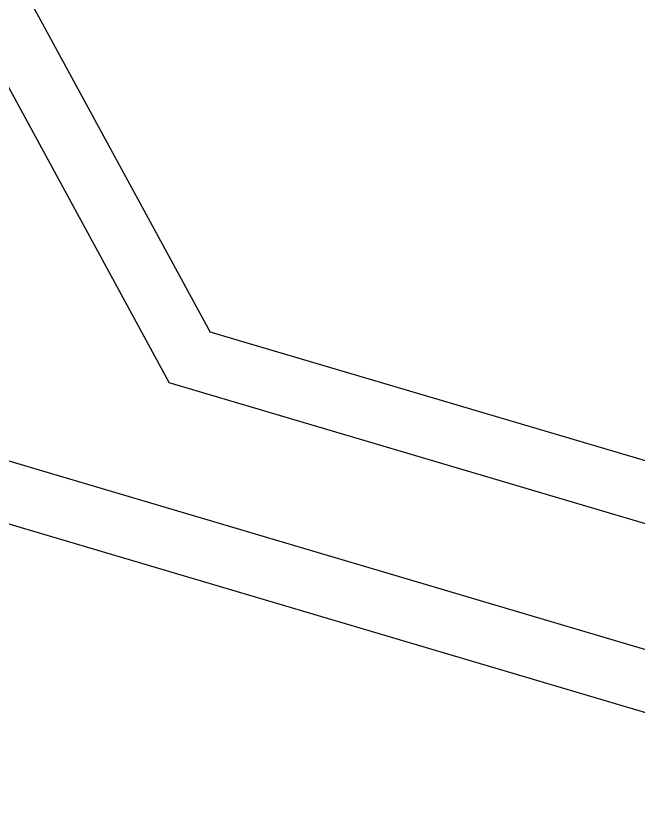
# Model space of a CAD drawing. Header units: millimetres. Extents: x 62878 to 70819, y -67946 to -61850.
# Drawn here: x 66753 to 66759.18, y -66944.33 to -66936.42 of the extents above; entities that cross this region are included whole.
import ezdxf

# ---------------------------------------------------------------- set-up
doc = ezdxf.new("R2010")
doc.units = ezdxf.units.MM
doc.layers.add('DOĞRAMA-yeni', color=40, linetype='Continuous')

# ---------------------------------------------------------------- blocks, each defined once
blk = doc.blocks.new('SPANDREL 98')
at = {"layer": 'DOĞRAMA-yeni', "color": 122, "lineweight": -2}
for p, q in [((46272.9186, 27296.6694), (46178.747, 27268.8314)), ((46272.9925, 27296.0656), (46179.0128, 27268.2843)), ((46193.4384, 27285.5059), (46186.6579, 27273.044)), ((46193.8466, 27285.0009), (46187.0662, 27272.5389)), ((46180.6158, 27271.26), (46186.6579, 27273.044)), ((46180.7857, 27270.6846), (46187.0662, 27272.5389))]:
    blk.add_line(p, q, dxfattribs=at)

msp = doc.modelspace()

# ---------------------------------------------------------------- block references
at = {"layer": 'DOĞRAMA-yeni', "xscale": -1, "rotation": 359.9612925110064}
msp.add_blockref('SPANDREL 98', (112923.1499, -94243.8096), dxfattribs=at)

doc.saveas('drawing.dxf')
